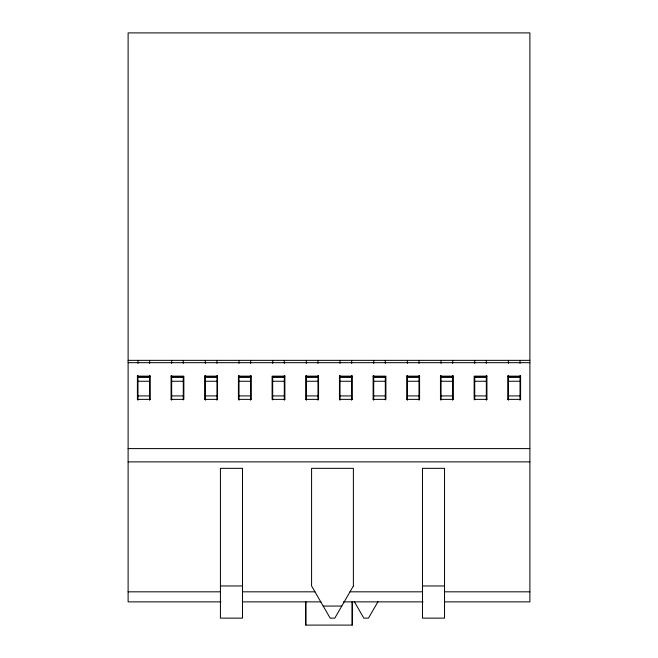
<?xml version="1.0" encoding="UTF-8"?>
<svg xmlns="http://www.w3.org/2000/svg" width="658" height="658" viewBox="0 0 658 658"><rect width="100%" height="100%" fill="white"/><g stroke="black" fill="none" stroke-linecap="round" stroke-linejoin="round"><path stroke-width="0.99" d="M305.773 625.1L305.773 601.873L305.773 625.1L352.227 625.1L352.227 601.873L352.227 625.1M377.972 601.692L368.48 618.133L363.833 618.133L354.341 601.692M128.113 360.354L529.887 360.354M128.113 362.673L529.887 362.673M137.407 376.146L150.18 376.146M171.08 376.146L183.853 376.146L183.853 399.365L171.08 399.365M204.753 376.146L217.527 376.146M238.426 376.146L251.2 376.146M284.873 376.146L272.099 376.146L272.099 399.365L284.873 399.365M305.773 376.146L318.546 376.146M339.454 376.146L352.227 376.146M373.127 376.146L385.901 376.146L385.901 399.365L373.127 399.365M406.8 376.146L419.574 376.146M440.473 376.146L453.247 376.146M486.92 376.146L474.147 376.146L474.147 399.365L486.92 399.365M507.82 376.146L520.593 376.146M137.983 376.606L149.596 376.606M171.664 376.606L183.269 376.606L183.269 399.924M205.337 376.606L216.943 376.606M239.01 376.606L250.624 376.606M284.297 376.606L272.683 376.606L272.683 399.924M306.357 376.606L317.97 376.606M340.03 376.606L351.643 376.606M373.703 376.606L385.317 376.606L385.317 399.924M407.376 376.606L418.99 376.606M441.057 376.606L452.663 376.606M486.336 376.606L474.731 376.606L474.731 399.924M508.404 376.606L520.017 376.606M137.983 377.322L149.596 377.322M171.664 377.322L183.269 377.322M205.337 377.322L216.943 377.322M239.01 377.322L250.624 377.322M272.683 377.322L284.297 377.322M306.357 377.322L317.97 377.322M340.03 377.322L351.643 377.322M373.703 377.322L385.317 377.322M407.376 377.322L418.99 377.322M441.057 377.322L452.663 377.322M474.731 377.322L486.336 377.322M508.404 377.322L520.017 377.322M137.983 381.253L149.596 381.253M171.664 381.253L183.269 381.253M205.337 381.253L216.943 381.253M239.01 381.253L250.624 381.253M272.683 381.253L284.297 381.253M306.357 381.253L317.97 381.253M340.03 381.253L351.643 381.253M373.703 381.253L385.317 381.253M407.376 381.253L418.99 381.253M441.057 381.253L452.663 381.253M474.731 381.253L486.336 381.253M508.404 381.253L520.017 381.253M137.983 395.919L149.596 395.919M171.664 395.919L183.269 395.919M205.337 395.919L216.943 395.919M239.01 395.919L250.624 395.919M272.683 395.919L284.297 395.919M306.357 395.919L317.97 395.919M340.03 395.919L351.643 395.919M373.703 395.919L385.317 395.919M407.376 395.919L418.99 395.919M441.057 395.919L452.663 395.919M474.731 395.919L486.336 395.919M508.404 395.919L520.017 395.919M137.407 399.365L150.18 399.365M204.753 399.365L217.527 399.365M238.426 399.365L251.2 399.365M305.773 399.365L318.546 399.365M339.454 399.365L352.227 399.365M406.8 399.365L419.574 399.365M440.473 399.365L453.247 399.365M507.82 399.365L520.593 399.365M128.113 448.6L529.887 448.6M128.113 461.875L529.887 461.875M220.43 585.957L242.489 585.957M422.477 585.957L444.537 585.957M128.113 591.822L220.43 591.822M242.489 591.822L314.968 591.822M349.998 591.822L422.477 591.822M444.537 591.822L529.887 591.822M220.998 601.873L128.113 601.873L128.113 32.9L529.887 32.9L529.887 601.873L444.463 601.873M242.415 601.873L321.005 601.873M343.443 601.873L423.045 601.873M323.193 606.067L341.773 606.067M520.593 375.874L520.593 399.488M520.017 360.354L520.017 363.372M520.017 375.586L520.017 400.237M508.404 360.354L508.404 363.372M508.404 375.586L508.404 400.237M507.82 375.874L507.82 399.488M486.92 375.874L486.92 399.488M486.336 360.354L486.336 363.372M486.336 375.586L486.336 400.237M474.731 360.354L474.731 363.372M453.247 375.874L453.247 399.488M452.663 360.354L452.663 363.372M452.663 375.586L452.663 400.237M441.057 360.354L441.057 363.372M441.057 375.586L441.057 400.237M440.473 375.874L440.473 399.488M419.574 375.874L419.574 399.488M418.99 360.354L418.99 363.372M418.99 375.586L418.99 400.237M407.376 360.354L407.376 363.372M407.376 375.586L407.376 400.237M406.8 375.874L406.8 399.488M385.317 360.354L385.317 363.372M373.703 360.354L373.703 363.372M373.703 375.586L373.703 400.237M373.127 375.874L373.127 399.488M352.227 375.874L352.227 399.488M351.643 360.354L351.643 363.372M351.643 375.586L351.643 400.237M340.03 360.354L340.03 363.372M340.03 375.586L340.03 400.237M339.454 375.874L339.454 399.488M318.546 375.874L318.546 399.488M317.97 360.354L317.97 363.372M317.97 375.586L317.97 400.237M306.357 360.354L306.357 363.372M306.357 375.586L306.357 400.237M305.773 375.874L305.773 399.488M284.873 375.874L284.873 399.488M284.297 360.354L284.297 363.372M284.297 375.586L284.297 400.237M272.683 360.354L272.683 363.372M251.2 375.874L251.2 399.488M250.624 360.354L250.624 363.372M250.624 375.586L250.624 400.237M239.01 360.354L239.01 363.372M239.01 375.586L239.01 400.237M238.426 375.874L238.426 399.488M217.527 375.874L217.527 399.488M216.943 360.354L216.943 363.372M216.943 375.586L216.943 400.237M205.337 360.354L205.337 363.372M205.337 375.586L205.337 400.237M204.753 375.874L204.753 399.488M183.269 360.354L183.269 363.372M171.664 360.354L171.664 363.372M171.664 375.586L171.664 400.237M171.08 375.874L171.08 399.488M150.18 375.874L150.18 399.488M149.596 360.354L149.596 363.372M149.596 375.586L149.596 400.237M137.983 360.354L137.983 363.372M137.983 375.586L137.983 400.237M137.407 375.874L137.407 399.488M353.387 585.957L334.807 618.133L330.16 618.133L311.579 585.957L311.579 468.34L353.387 468.34L353.387 585.957M242.489 468.34L220.43 468.34L220.43 618.133L242.489 618.133L242.489 468.34M444.537 468.34L422.477 468.34L422.477 618.133L444.537 618.133L444.537 468.34"/></g></svg>
